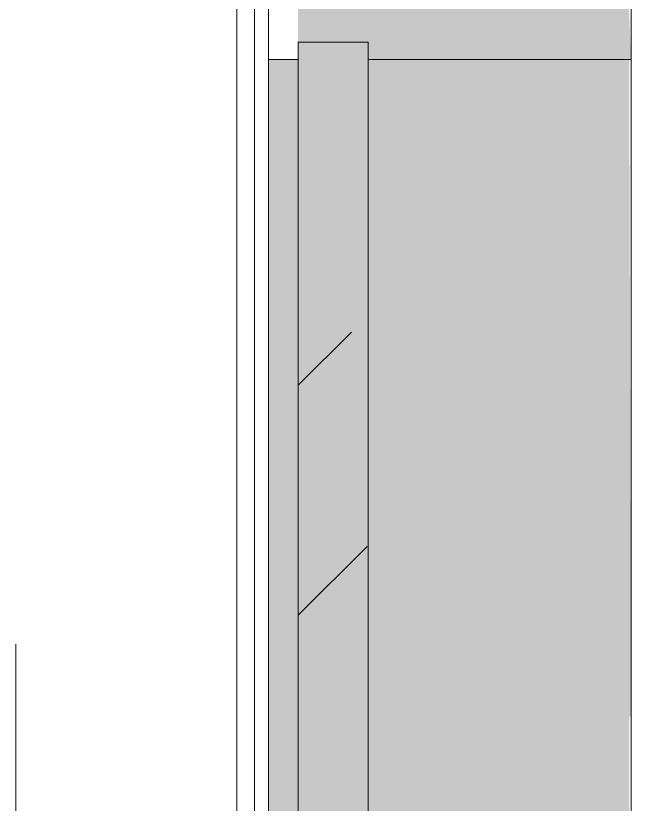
# Model space of a CAD drawing. Header units: millimetres. Extents: x -249154 to 415037, y -45458 to 354837.
# Drawn here: x 3774.7 to 4125.9, y 100285.9 to 100736.2 of the extents above; entities that cross this region are included whole.
import ezdxf

# ---------------------------------------------------------------- set-up
doc = ezdxf.new("R2010")
doc.units = ezdxf.units.MM
doc.linetypes.add('Осевая', pattern=[6350, 1270, -952.5, 3175, -952.5])
doc.layers.add('A-AREA-PATT-1', color=7, linetype='Continuous', lineweight=5, true_color=0xa5bae0, transparency=1)
for name, color, linetype, lineweight in [('A-GLAZ-CURT', 7, 'Continuous', 9), ('A-GLAZ-CURT-1', 7, 'Continuous', 5), ('A-GLAZ-CURT-2', 7, 'Continuous', 20), ('A-GLAZ-CWMG', 7, 'Continuous', 9), ('A-GLAZ-CWMG-1', 7, 'Continuous', 20), ('Оси-2', 7, 'Осевая', 9)]:
    doc.layers.add(name, color=color, linetype=linetype, lineweight=lineweight)

# ---------------------------------------------------------------- blocks, each defined once
blk = doc.blocks.new('Системная панель - Стекло - 40мм-23998919-Объем проектирования 1 этажа')
at = {"layer": 'A-GLAZ-CURT-1'}
h = blk.add_hatch(dxfattribs=at)
h.set_pattern_fill('FP_128', color=256, style=0, pattern_type=2)
h.set_pattern_definition([(135, (20950.1, -4071.1), (-565.685, -565.685), [400, -1200]), (135, (21150.1, -4471.1), (-565.685, -565.685), [1200, -400]), (135, (21350.1, -3671.1), (-565.685, -565.685), [400, -1200])])
h.paths.add_polyline_path([(385, 38.88), (385, 40), (-385, 38.88), (-385, 0), (385, 0), (385, 15)])
at = {"layer": 'A-GLAZ-CURT-2'}
for p, q in [((385, 40), (-385, 40)), ((-385, 40), (-385, 0)), ((385, 0), (385, 40)), ((-385, 0), (385, 0))]:
    blk.add_line(p, q, dxfattribs=at)
blk = doc.blocks.new('Прямоугольный импост - Импост структурный с накладкой - 190мм-23188961-Объем проектирования 1 этажа')
at = {"layer": 'A-GLAZ-CWMG'}
for points in [[(3871.12, 21150.12), (3871.12, 21525.12), (3854.12, 21525.12), (3854.12, 21150.12), (3861.12, 21150.12)], [(4031.12, 21150.12), (4061.12, 21150.12), (4060, 21525.12), (3911.12, 21525.12), (3911.12, 21150.12), (4006.12, 21150.12)]]:
    blk.add_hatch(color=256, dxfattribs=at).paths.add_polyline_path(points)
for p, q in [((3854.12, 21150.12), (3854.12, 21525.12)), ((4061.12, 21150.12), (4061.12, 21525.12))]:
    blk.add_line(p, q, dxfattribs=at)
blk = doc.blocks.new('Прямоугольный импост - Импост структурный с накладкой - 190мм-V108-Объем проектирования 1 этажа')
at = {"layer": 'A-GLAZ-CWMG-1'}
for p, q in [((-25, 0), (-25, 17)), ((-25, 17), (25, 17)), ((25, 17), (25, 0)), ((-15, 0), (-25, 0)), ((-15, -40), (-15, 0)), ((25, 0), (15, 0)), ((15, 0), (15, -40)), ((-25, -190), (-25, -40)), ((-25, -40), (-15, -40)), ((15, -40), (25, -40)), ((25, -40), (25, -190)), ((25, -190), (-25, -190))]:
    blk.add_line(p, q, dxfattribs=at)
blk = doc.blocks.new('Прямоугольный импост - Импост структурный с накладкой - 190мм-23188962-Объем проектирования 1 этажа')
at = {"layer": 'A-GLAZ-CWMG'}
for points in [[(3861.12, 20775.12), (3871.12, 20775.12), (3871.12, 21150.12), (3854.12, 21150.12), (3854.12, 20775.12)], [(4031.12, 20775.12), (4061.12, 20775.12), (4060, 21150.12), (3911.12, 21150.12), (3911.12, 20775.12), (4006.12, 20775.12)]]:
    blk.add_hatch(color=256, dxfattribs=at).paths.add_polyline_path(points)
for p, q in [((3854.12, 20775.12), (3854.12, 21150.12)), ((4061.12, 20882), (4061.12, 21150.12)), ((4061.12, 20775.12), (4061.12, 20782))]:
    blk.add_line(p, q, dxfattribs=at)
blk = doc.blocks.new('Прямоугольный импост - Импост структурный с накладкой - 170мм-23186685-Объем проектирования 1 этажа')
at = {"layer": 'A-GLAZ-CWMG'}
for p, q in [((3836.12, 20672.12), (3836.12, 27150.12)), ((3846.12, 20672.12), (3846.12, 27150.12))]:
    blk.add_line(p, q, dxfattribs=at)
blk = doc.blocks.new('1floor')
at = {"layer": 'A-AREA-PATT-1'}
h = blk.add_hatch(color=256, dxfattribs=at)
h.paths.add_polyline_path([(3871.12, 20770), (4061.12, 20770), (4060, 20775.12), (3911.12, 20775.12), (3911.12, 21525.12), (4061.12, 21525.12), (4058.98, 21575.12), (3911.12, 21575.12), (3910, 21720), (3871.12, 21720), (3871.12, 20927.36)])
h.paths.add_polyline_path([(5866.38, 20770), (6760, 20770), (6760, 20775), (6610, 20775), (6610, 20882), (4060, 20882), (4061.2, 20782), (4070, 20782), (4070.29, 20770), (5595, 20770)])
h.paths.add_polyline_path([(6569.37, 20775), (6560, 20775), (6560, 20782), (6570, 20782), (6570, 20775)])
h.paths.add_polyline_path([(8889, 23119), (8889, 23124.5), (8005, 23124.5), (8005, 23119), (8884.08, 23119)])
h.paths.add_polyline_path([(6980, 23119), (7055, 23119), (7055, 23124.5), (6274.5, 23124.67), (6274.5, 25509.5), (6269, 25509), (6269, 23119), (6897.91, 23119)])
h.paths.add_polyline_path([(4060, 24725.12), (4061.12, 24725.12), (4060, 24725.2)])
at = {"layer": 'Оси-2'}
blk.add_line((3710, 3093.74), (3710, 22398.07), dxfattribs=at)
at = {"layer": 'A-GLAZ-CURT', "rotation": 269.9999999999999}
blk.add_blockref('Системная панель - Стекло - 40мм-23998919-Объем проектирования 1 этажа', (3871.12, 21150.12), dxfattribs=at)
at = {"layer": 'A-GLAZ-CWMG'}
for name in ['Прямоугольный импост - Импост структурный с накладкой - 170мм-23186685-Объем проектирования 1 этажа', 'Прямоугольный импост - Импост структурный с накладкой - 190мм-23188961-Объем проектирования 1 этажа', 'Прямоугольный импост - Импост структурный с накладкой - 190мм-23188962-Объем проектирования 1 этажа']:
    blk.add_blockref(name, (0, 0), dxfattribs=at)
at = {"layer": 'A-GLAZ-CWMG', "extrusion": (0, 0, -1), "rotation": 270.0000000000001}
blk.add_blockref('Прямоугольный импост - Импост структурный с накладкой - 190мм-V108-Объем проектирования 1 этажа', (-3871.12, 21550.12), dxfattribs=at)

msp = doc.modelspace()

# ---------------------------------------------------------------- block references
msp.add_blockref('1floor', (64.7, 79186.05))

doc.saveas('drawing.dxf')
